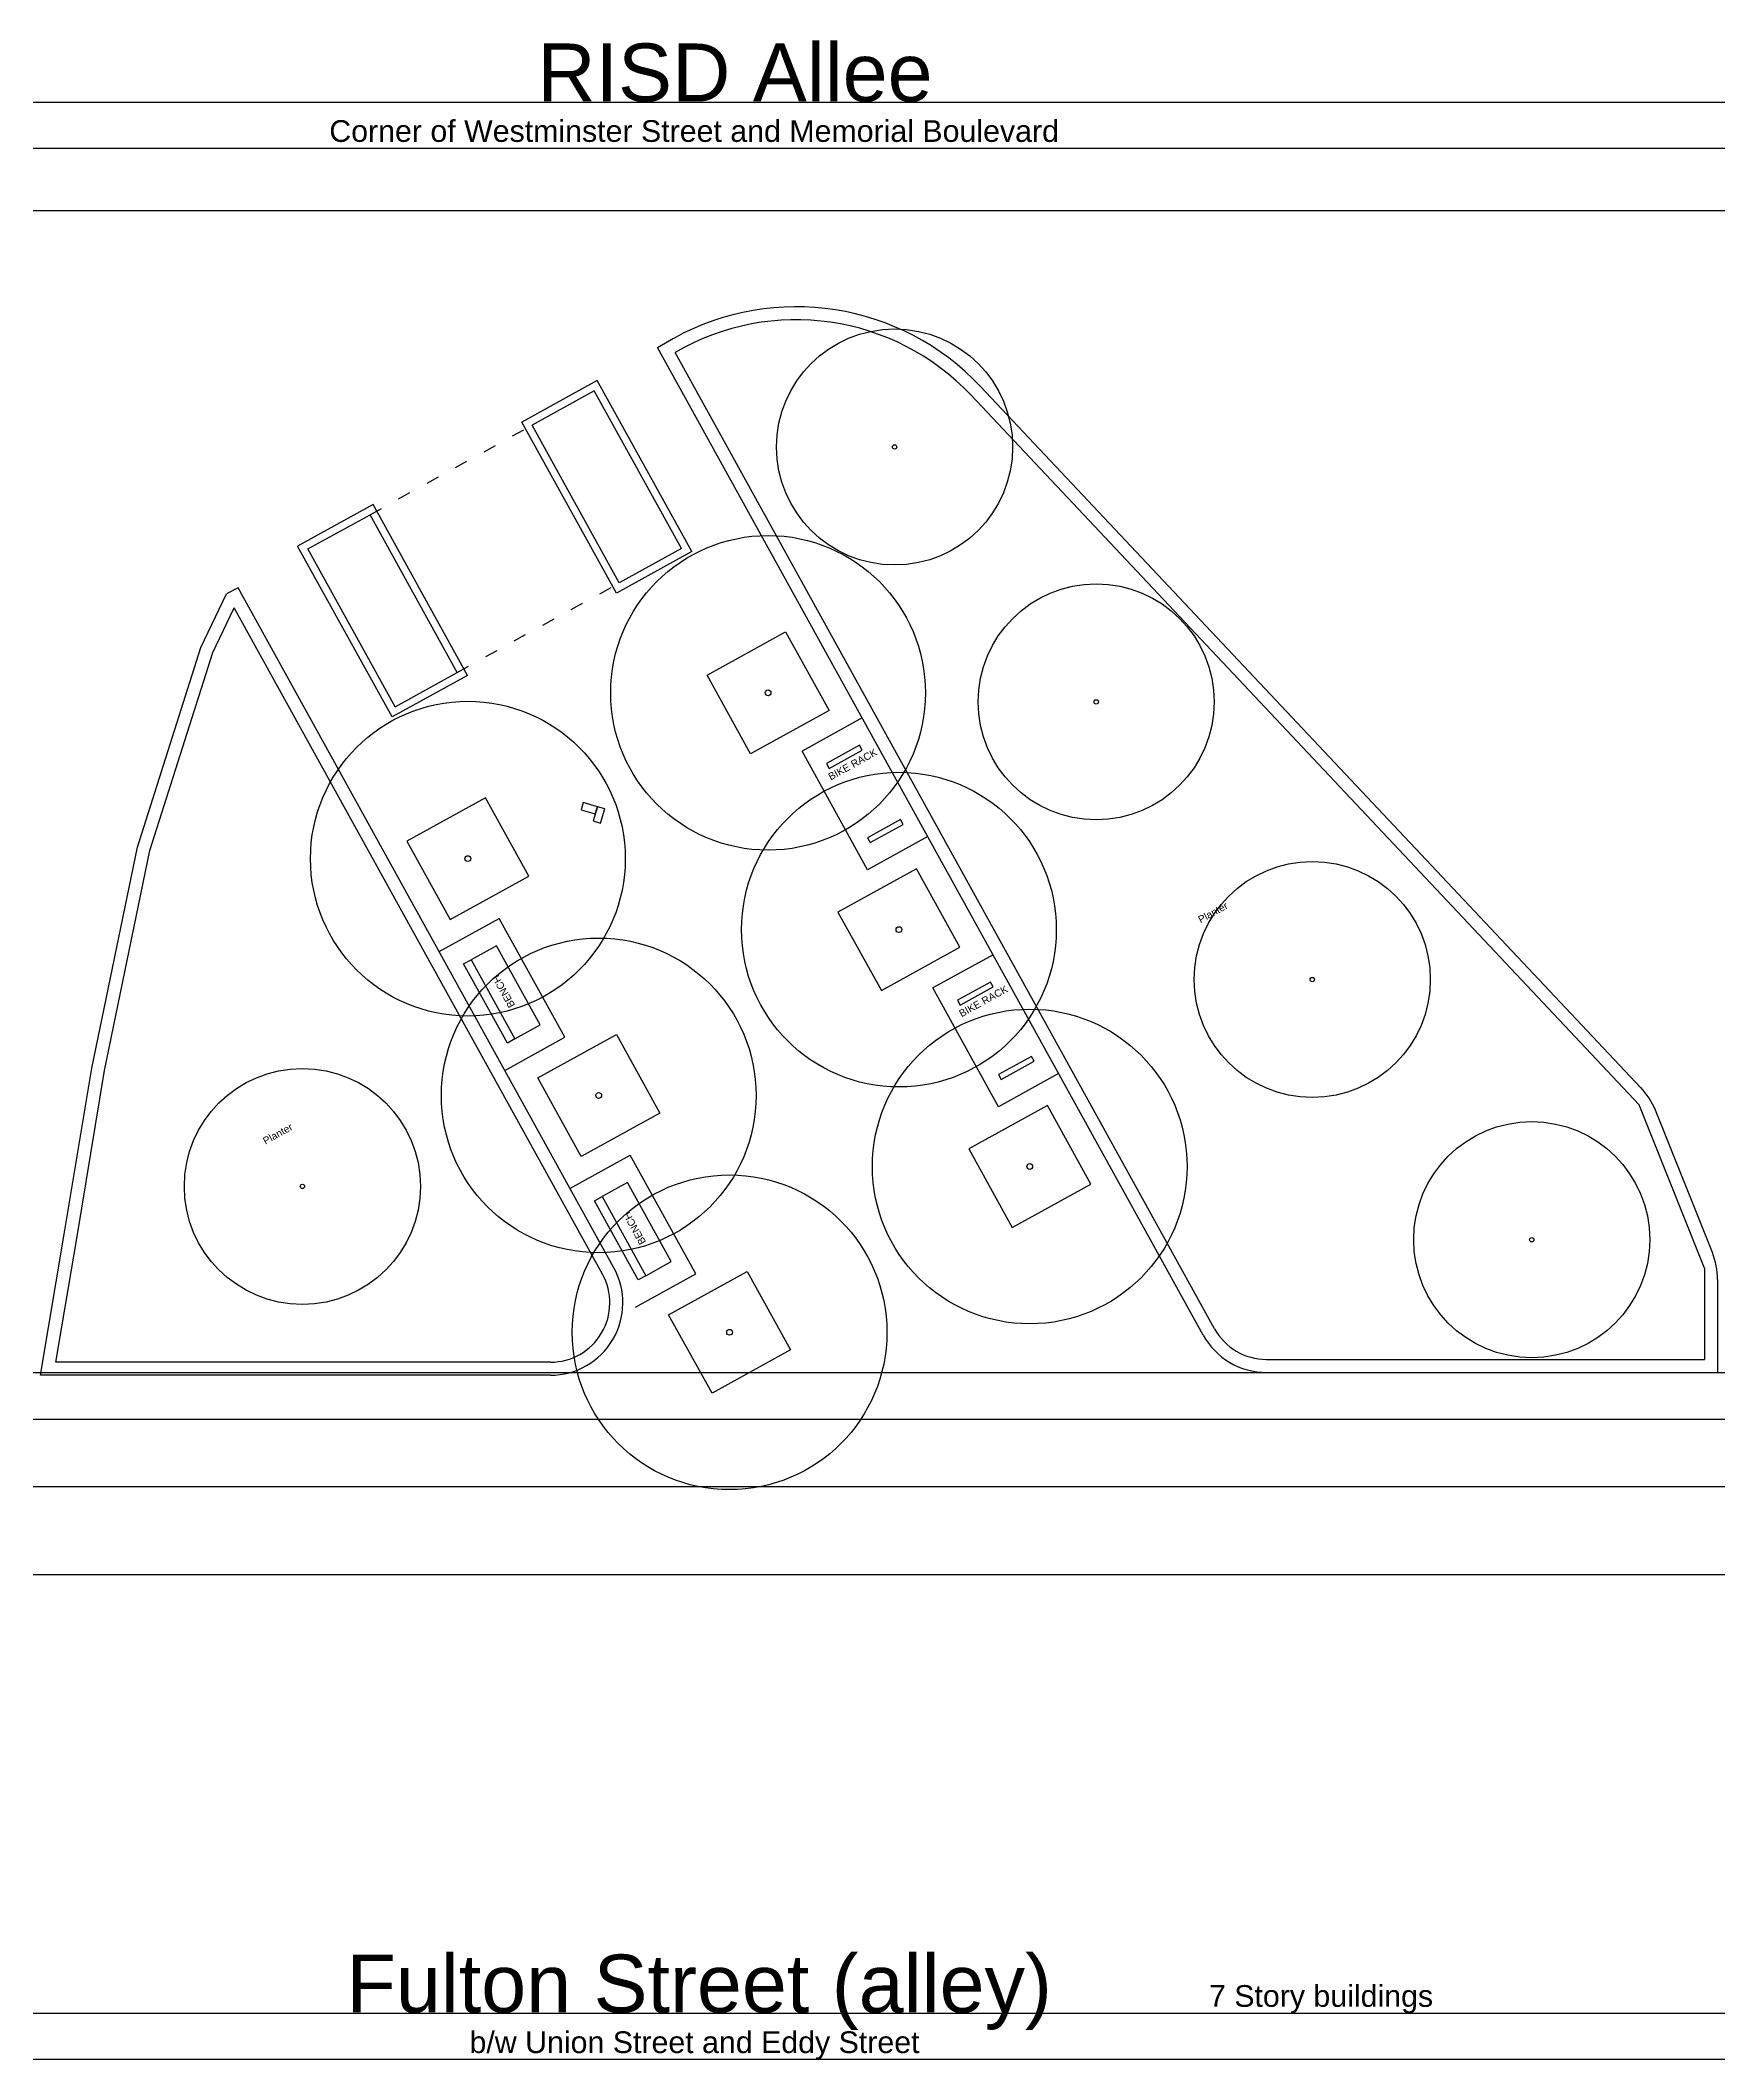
# Model space of a CAD drawing. Extents: x 4 to 262, y -261 to 351.
# Drawn here: x 46.42 to 69.6, y -146.09 to -118.18 of the extents above; entities that cross this region are included whole.
import ezdxf

# ---------------------------------------------------------------- set-up
doc = ezdxf.new("R2010")
doc.units = 0
doc.header["$LTSCALE"] = 0.1
doc.header["$MEASUREMENT"] = 0
doc.linetypes.add('ACAD_ISO03W100', pattern=[30, 12, -18])
doc.layers.get('0').update_dxf_attribs({"color": 102})
for name, color, linetype in [('Above', 2, 'Continuous'), ('Details', 9, 'Continuous'), ('Edge', 1, 'Continuous'), ('Hatch and Paving', 252, 'Continuous'), ('HIDDEN', 204, 'Continuous'), ('Poche', 6, 'Continuous'), ('Text', 7, 'Continuous'), ('Trees', 3, 'Continuous')]:
    doc.layers.add(name, color=color, linetype=linetype)
doc.styles.get("Standard").update_dxf_attribs({"font": 'Arial.ttf'})

# ---------------------------------------------------------------- blocks, each defined once
blk = doc.blocks.new('Tree 1')
for radius in [2.175, 0.04]:
    blk.add_circle((19.781, 19.848), radius)

msp = doc.modelspace()

# ---------------------------------------------------------------- linework, layer by layer
at = {"layer": 'Above', "linetype": 'ACAD_ISO03W100', "ltscale": 0.15}
for p, q in [((50.975, -124.737), (53.216, -123.499)), ((52.179, -126.917), (54.42, -125.679))]:
    msp.add_line(p, q, dxfattribs=at)
at = {"layer": 'Details'}
for p, q in [((57.776, -127.546), (56.945, -128.006)), ((57.851, -129.647), (56.945, -128.006)), ((58.683, -129.187), (57.851, -129.647)), ((51.929, -130.776), (52.761, -130.317)), ((53.667, -131.958), (52.761, -130.317)), ((59.585, -130.82), (58.753, -131.279)), ((59.66, -132.921), (58.753, -131.279)), ((52.836, -132.418), (53.667, -131.958)), ((60.491, -132.461), (59.66, -132.921)), ((53.738, -134.05), (54.569, -133.591)), ((55.476, -135.232), (54.569, -133.591)), ((54.644, -135.691), (55.476, -135.232))]:
    msp.add_line(p, q, dxfattribs=at)
for points in [[(57.319, -127.442), (56.233, -128.042), (55.634, -126.956), (56.719, -126.357)], [(52.084, -130.334), (53.17, -129.734), (52.57, -128.649), (51.485, -129.248)], [(58.528, -129.63), (57.442, -130.23), (58.042, -131.315), (59.127, -130.716)], [(53.293, -132.522), (54.379, -131.922), (54.978, -133.008), (53.893, -133.607)], [(60.336, -132.904), (59.251, -133.504), (59.85, -134.589), (60.936, -133.989)], [(55.102, -135.796), (56.187, -135.196), (56.787, -136.281), (55.701, -136.881)]]:
    msp.add_lwpolyline(points, close=True, dxfattribs=at)
at = {"layer": 'Edge'}
for p, q in [((54.946, -122.424), (55.171, -122.299)), ((62.489, -136.077), (54.946, -122.424)), ((62.646, -135.99), (55.191, -122.495)), ((54.115, -122.883), (53.073, -123.458)), ((55.42, -125.246), (54.115, -122.883)), ((68.539, -132.657), (59.412, -122.963)), ((68.514, -132.893), (59.281, -123.087)), ((54.379, -125.822), (53.073, -123.458)), ((51.016, -124.595), (49.974, -125.17)), ((52.322, -126.958), (51.016, -124.595)), ((51.28, -127.533), (49.974, -125.17)), ((55.42, -125.246), (54.379, -125.822)), ((48.635, -126.572), (48.992, -125.833)), ((49.15, -125.746), (48.992, -125.833)), ((54.344, -135.148), (49.15, -125.746)), ((48.797, -126.65), (49.099, -126.026)), ((54.186, -135.235), (49.099, -126.026)), ((52.322, -126.958), (51.28, -127.533)), ((69.419, -135.15), (68.514, -132.893)), ((69.528, -134.936), (68.739, -132.97)), ((69.419, -135.15), (69.419, -136.413)), ((69.599, -135.308), (69.599, -136.593)), ((63.364, -136.413), (69.419, -136.413)), ((63.364, -136.593), (69.599, -136.593))]:
    msp.add_line(p, q, dxfattribs=at)
msp.add_xline((7.603, -120.534), (1, 0), dxfattribs=at)
for points in [[(53.469, -136.631), (46.419, -136.631), (46.747, -134.684), (47.129, -132.388), (47.759, -129.334), (48.635, -126.572)], [(53.469, -136.451), (46.632, -136.451), (46.925, -134.714), (47.306, -132.421), (47.933, -129.379), (48.807, -126.626)]]:
    msp.add_lwpolyline(points, dxfattribs=at)
for points in [[(57.321, -128.243), (57.776, -127.991), (57.739, -127.924), (57.284, -128.175)], [(57.888, -129.269), (58.344, -129.018), (58.306, -128.951), (57.851, -129.202)], [(52.373, -130.888), (52.978, -131.982), (52.873, -132.04), (52.268, -130.946)], [(52.373, -130.888), (52.978, -131.982), (53.328, -131.789), (52.724, -130.695)], [(59.13, -131.516), (59.585, -131.265), (59.548, -131.197), (59.092, -131.449)], [(59.697, -132.543), (60.152, -132.292), (60.115, -132.224), (59.66, -132.476)], [(54.182, -134.162), (54.786, -135.256), (55.137, -135.062), (54.532, -133.968)], [(54.182, -134.162), (54.786, -135.256), (54.681, -135.314), (54.077, -134.22)]]:
    msp.add_lwpolyline(points, close=True, dxfattribs=at)
for centre, radius, start, end in [((56.864, -125.363), 3.5, 43.2754, 118.9183), ((56.864, -125.363), 3.32, 43.2754, 120.2522), ((67.811, -133.342), 1, 21.8639, 43.2754), ((68.599, -135.308), 1, 0, 21.8639), ((53.469, -135.631), 1, 270, 28.9183), ((53.469, -135.631), 0.82, 270, 28.9183), ((63.364, -135.593), 1, 208.9183, 270), ((63.364, -135.593), 0.82, 208.9183, 270)]:
    msp.add_arc(centre, radius, start, end, dxfattribs=at)
at = {"layer": 'Hatch and Paving'}
for points in [[(54.117, -128.773), (53.92, -128.716), (53.891, -128.817), (54.088, -128.874)], [(54.161, -128.999), (54.218, -128.802), (54.117, -128.773), (54.06, -128.97)]]:
    msp.add_lwpolyline(points, close=True, dxfattribs=at)
at = {"layer": 'HIDDEN'}
for p in [(48.765, -119.034), (48.765, -119.67), (14.396, -136.593), (85.106, -137.24), (85.106, -138.169), (85.106, -139.386), (48.765, -145.451), (48.765, -146.087)]:
    msp.add_xline(p, (1, 0), dxfattribs=at)
at = {"layer": 'Poche'}
for p, q in [((54.073, -123.026), (53.216, -123.499)), ((55.278, -125.205), (54.073, -123.026)), ((54.42, -125.679), (53.216, -123.499)), ((50.117, -125.211), (50.975, -124.737)), ((52.179, -126.917), (50.975, -124.737)), ((51.321, -127.391), (50.117, -125.211)), ((55.278, -125.205), (54.42, -125.679)), ((51.321, -127.391), (52.179, -126.917)), ((51.898, -130.721), (51.898, -130.721))]:
    msp.add_line(p, q, dxfattribs=at)

# ---------------------------------------------------------------- block references
at = {"layer": 'Trees', "xscale": 0.75, "yscale": 0.75, "zscale": 0.75, "rotation": 28.91829093466838}
for p in [(52.437, -144.005), (55.223, -147.528), (58.21, -151.366), (44.252, -154.226), (61.243, -154.962)]:
    msp.add_blockref('Tree 1', p, dxfattribs=at)
at = {"layer": 'Trees', "rotation": 28.91829093466838}
for p in [(48.759, -154.138), (44.61, -156.43), (50.568, -157.411), (46.419, -159.703), (52.376, -160.685), (48.227, -162.977)]:
    msp.add_blockref('Tree 1', p, dxfattribs=at)

# ---------------------------------------------------------------- texts
at = {"layer": 'Text', "attachment_point": 1}
for s, width, insert, char_height in [('\\pi4.2562;RISD Allee', 13.77292, (49.029, -118.224), 0.8), ('\\pi1.3826;Corner of Westminster Street and Memorial Boulevard', 12.78844, (49.029, -119.284), 0.3), ('\\pi1.6193;Fulton Street (alley)', 12.78844, (49.029, -144.64), 0.8), ('\\pi1.7793;7 Story buildings', 6.61172, (60.79, -145.062), 0.3), ('\\pi3.3205;b/w Union Street and Eddy Street', 12.78844, (49.029, -145.701), 0.3)]:
    msp.add_mtext_dynamic_manual_height_columns(s, width=width, gutter_width=1, heights=[0], dxfattribs=dict(at, insert=insert, char_height=char_height))
at = {"layer": 'Text', "char_height": 0.1, "attachment_point": 1}
for s, insert, rotation in [('BIKE RACK', (57.294, -128.324), 28.9183), ('Planter', (62.406, -130.299), 28.9183), ('BENCH', (52.896, -131.566), 118.9183), ('BIKE RACK', (59.102, -131.598), 28.9183), ('Planter', (49.481, -133.358), 28.9183), ('BENCH', (54.705, -134.84), 118.9183)]:
    msp.add_mtext_dynamic_manual_height_columns(s, width=0.8281, gutter_width=1, heights=[0], dxfattribs=dict(at, insert=insert, rotation=rotation))

doc.saveas('drawing.dxf')
